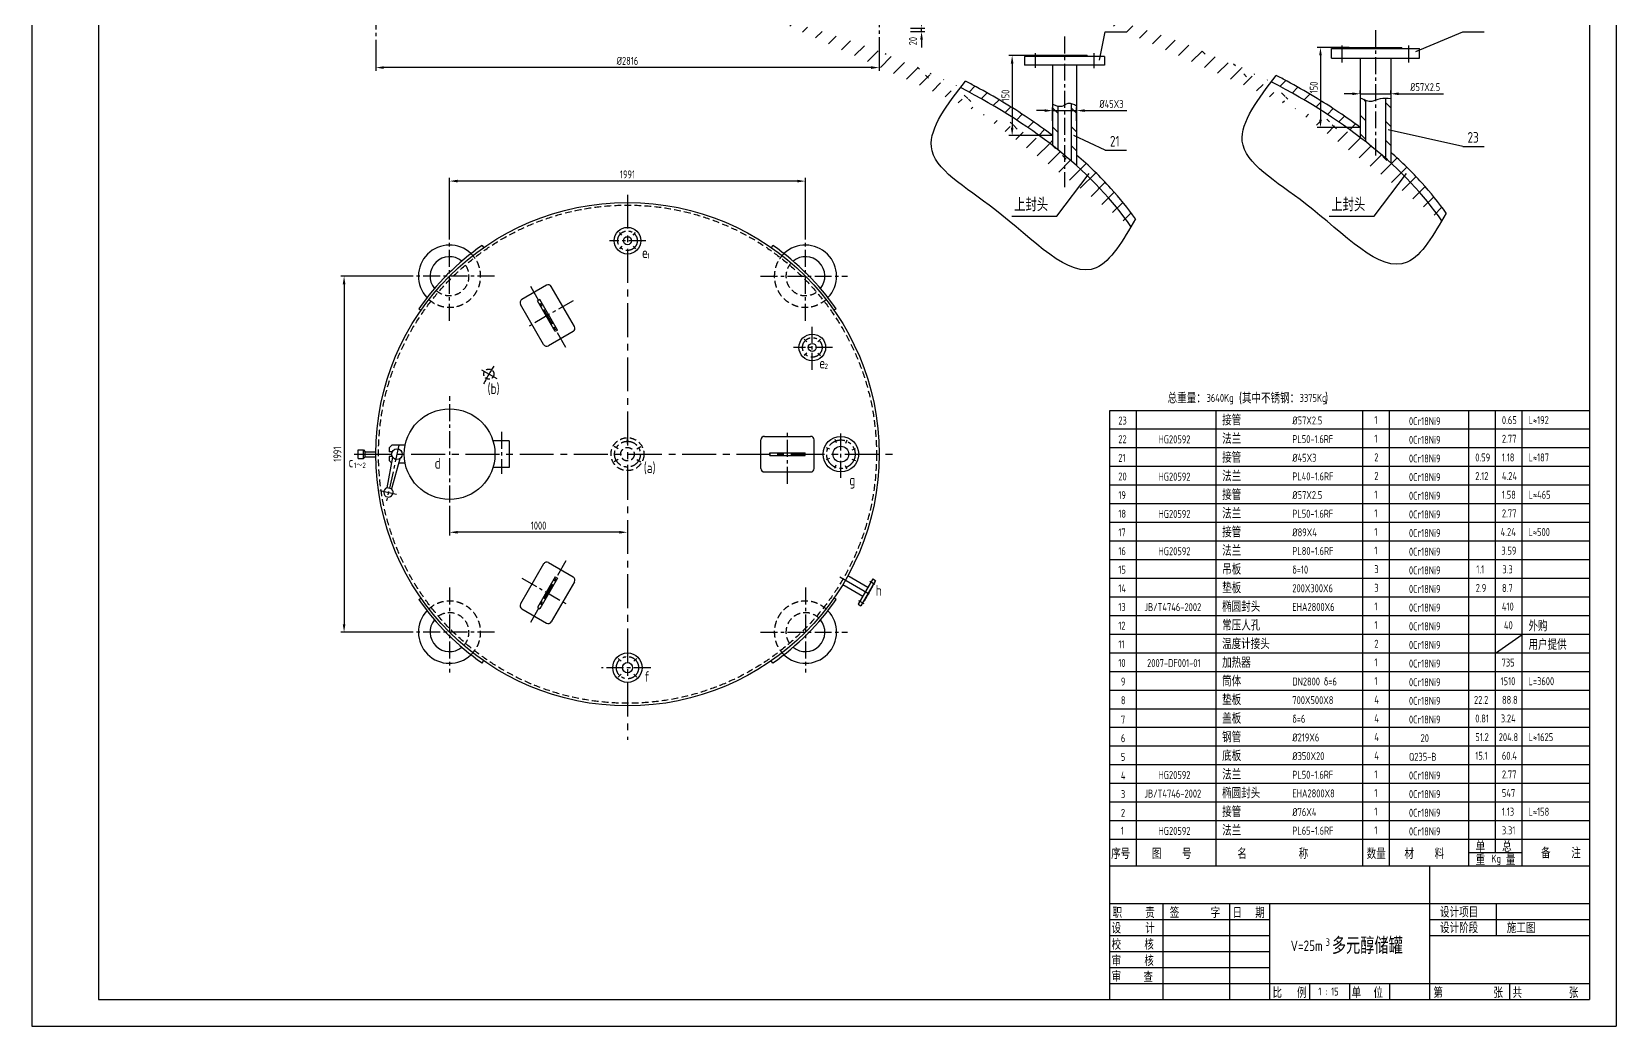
# Model space of a CAD drawing. Extents: x 104028 to 129789, y -4623 to 7992.
# Drawn here: x 110924 to 119834, y -4623 to 967 of the extents above; entities that cross this region are included whole.
import ezdxf

# ---------------------------------------------------------------- set-up
doc = ezdxf.new("R2010")
doc.units = 0
doc.header["$LTSCALE"] = 3
doc.header["$MEASUREMENT"] = 0
doc.linetypes.add('CENTER', pattern=[50.8, 31.75, -6.35, 6.35, -6.35])
doc.linetypes.add('HIDDEN', pattern=[0.375, 0.25, -0.125])
doc.layers.get('0').update_dxf_attribs({"linetype": 'CONTINUOUS'})
doc.layers.get('DEFPOINTS').update_dxf_attribs({"linetype": 'CONTINUOUS'})
for name, color, linetype in [('HIDDEN', 7, 'HIDDEN'), ('LAYERAXIS', 1, 'CENTER'), ('MAINLINE', 3, 'CONTINUOUS'), ('实线', 3, 'CONTINUOUS'), ('尺寸线', 7, 'CONTINUOUS')]:
    doc.layers.add(name, color=color, linetype=linetype)
doc.styles.add('HZ', font='isocp.shx', dxfattribs={"width": 0.85, "bigfont": 'hztxt.shx'})
doc.dimstyles.new('C', dxfattribs={"dimtxt": 24, "dimasz": 24, "dimexe": 9.2, "dimexo": 0.1, "dimgap": 8, "dimtad": 1, "dimdec": 0, "dimdsep": 46, "dimtxsty": 'HZ', "dimcen": 0, "dimadec": 0, "dimazin": 0, "dimtfac": 1, "dimtdec": 4, "dimtmove": 2, "dimatfit": 3, "dimfxl": 0, "dimtolj": 1, "dimtzin": 0, "dimarcsym": 0})
doc.dimstyles.new('DWX', dxfattribs={"dimscale": 0, "dimtxt": 45, "dimasz": 45, "dimexe": 18, "dimexo": 0.625, "dimgap": 15, "dimtad": 1, "dimdec": 0, "dimdsep": 46, "dimtxsty": 'HZ', "dimcen": 0, "dimadec": 0, "dimazin": 0, "dimtfac": 1, "dimtdec": 0, "dimtmove": 2, "dimatfit": 3, "dimfxl": 0, "dimtolj": 1, "dimtzin": 0, "dimarcsym": 0})

# ---------------------------------------------------------------- blocks, each defined once
blk = doc.blocks.new('*D24')
at = {"color": 0, "lineweight": -2}
for p, q in [((115927.1, 1032.8), (115927.1, 1077.8)), ((115864.2, 987.8), (115945.1, 987.8)), ((115927.1, 967.8), (115927.1, 987.8)), ((115864.2, 967.8), (115945.1, 967.8)), ((115927.1, 922.8), (115927.1, 877.8))]:
    blk.add_line(p, q, dxfattribs=at)
at = {"color": 0}
for points in [[(115919.6, 1032.8), (115934.6, 1032.8), (115927.1, 987.8)], [(115919.6, 922.8), (115934.6, 922.8), (115927.1, 967.8)]]:
    blk.add_solid(points, dxfattribs=at)
at = {"layer": 'DEFPOINTS', "color": 0}
for p in [(115863.6, 987.8), (115927.1, 987.8), (115863.6, 967.8)]:
    blk.add_point(p, dxfattribs=at)
at = {"color": 0, "insert": (115879, 914.6), "char_height": 45, "attachment_point": 5, "rotation": 90, "style": 'HZ'}
blk.add_mtext('\\A1;20', dxfattribs=at)
blk = doc.blocks.new('*D25')
at = {"color": 0, "lineweight": -2}
for p, q in [((112858.6, 905.1), (112858.6, 747.9)), ((115688.6, 905.1), (115688.6, 747.9)), ((115643.6, 765.9), (112903.6, 765.9))]:
    blk.add_line(p, q, dxfattribs=at)
at = {"color": 0}
for points in [[(112903.6, 773.4), (112903.6, 758.4), (112858.6, 765.9)], [(115643.6, 773.4), (115643.6, 758.4), (115688.6, 765.9)]]:
    blk.add_solid(points, dxfattribs=at)
at = {"layer": 'DEFPOINTS', "color": 0}
for p in [(112858.6, 905.7), (115688.6, 905.7), (112858.6, 765.9)]:
    blk.add_point(p, dxfattribs=at)
at = {"color": 0, "insert": (114273.6, 803.5), "char_height": 45, "attachment_point": 5, "style": 'HZ'}
blk.add_mtext('\\A1;%%C2816', dxfattribs=at)
blk = doc.blocks.new('*D49')
at = {"color": 0, "lineweight": -2}
for p, q in [((113273, -180), (113273, 145.7)), ((115229.2, 127.7), (113318, 127.7)), ((115274.2, -180), (115274.2, 145.7))]:
    blk.add_line(p, q, dxfattribs=at)
at = {"color": 0}
for points in [[(113318, 135.2), (113318, 120.2), (113273, 127.7)], [(115229.2, 135.2), (115229.2, 120.2), (115274.2, 127.7)]]:
    blk.add_solid(points, dxfattribs=at)
at = {"layer": 'DEFPOINTS', "color": 0}
for p in [(113273, 127.7), (113273, -180.6), (115274.2, -180.6)]:
    blk.add_point(p, dxfattribs=at)
at = {"color": 0, "insert": (114273.6, 165.2), "char_height": 45, "attachment_point": 5, "style": 'HZ'}
blk.add_mtext('\\A1;1991', dxfattribs=at)
blk = doc.blocks.new('*D50')
at = {"color": 0, "lineweight": -2}
for p, q in [((113035.8, -406.7), (112662, -406.7)), ((112680, -451.7), (112680, -2362.8)), ((113035.8, -2407.8), (112662, -2407.8))]:
    blk.add_line(p, q, dxfattribs=at)
at = {"color": 0}
for points in [[(112672.5, -451.7), (112687.5, -451.7), (112680, -406.7)], [(112672.5, -2362.8), (112687.5, -2362.8), (112680, -2407.8)]]:
    blk.add_solid(points, dxfattribs=at)
at = {"layer": 'DEFPOINTS', "color": 0}
for p in [(113036.5, -406.7), (112680, -2407.8), (113036.5, -2407.8)]:
    blk.add_point(p, dxfattribs=at)
at = {"color": 0, "insert": (112642.5, -1407.2), "char_height": 45, "attachment_point": 5, "rotation": 90, "style": 'HZ'}
blk.add_mtext('\\A1;1991', dxfattribs=at)
blk = doc.blocks.new('*D51')
at = {"color": 0, "lineweight": -2}
for p, q in [((113273.6, -1703.9), (113273.6, -1864.2)), ((114228.6, -1846.2), (113318.6, -1846.2)), ((114273.6, -1841.5), (114273.6, -1864.2))]:
    blk.add_line(p, q, dxfattribs=at)
at = {"color": 0}
for points in [[(113318.6, -1838.7), (113318.6, -1853.7), (113273.6, -1846.2)], [(114228.6, -1838.7), (114228.6, -1853.7), (114273.6, -1846.2)]]:
    blk.add_solid(points, dxfattribs=at)
at = {"layer": 'DEFPOINTS', "color": 0}
for p in [(113273.6, -1703.3), (113273.6, -1846.2), (114273.6, -1840.9)]:
    blk.add_point(p, dxfattribs=at)
at = {"color": 0, "insert": (113773.6, -1808.7), "char_height": 45, "attachment_point": 5, "style": 'HZ'}
blk.add_mtext('\\A1;1000', dxfattribs=at)
blk = doc.blocks.new('*D64')
at = {"color": 0, "lineweight": -2}
for p, q in [((116605.1, 833.6), (116418.6, 833.6)), ((116436.6, 788.6), (116436.6, 428.6)), ((116663.6, 383.6), (116418.6, 383.6))]:
    blk.add_line(p, q, dxfattribs=at)
at = {"color": 0}
for points in [[(116429.1, 788.6), (116444.1, 788.6), (116436.6, 833.6)], [(116429.1, 428.6), (116444.1, 428.6), (116436.6, 383.6)]]:
    blk.add_solid(points, dxfattribs=at)
at = {"layer": 'DEFPOINTS', "color": 0}
for p in [(116605.7, 833.6), (116436.6, 383.6), (116664.2, 383.6)]:
    blk.add_point(p, dxfattribs=at)
at = {"color": 0, "insert": (116399.1, 608.6), "char_height": 45, "attachment_point": 5, "rotation": 90, "style": 'HZ'}
blk.add_mtext('\\A1;150', dxfattribs=at)
blk = doc.blocks.new('*D65')
at = {"color": 0, "lineweight": -2}
for p, q in [((116664.2, 466.2), (116664.2, 541.9)), ((116799.2, 466.2), (116799.2, 541.9)), ((116619.2, 523.9), (116574.2, 523.9)), ((116664.2, 523.9), (116799.2, 523.9)), ((116844.2, 523.9), (117081.5, 523.9))]:
    blk.add_line(p, q, dxfattribs=at)
at = {"color": 0}
for points in [[(116619.2, 531.4), (116619.2, 516.4), (116664.2, 523.9)], [(116844.2, 531.4), (116844.2, 516.4), (116799.2, 523.9)]]:
    blk.add_solid(points, dxfattribs=at)
at = {"layer": 'DEFPOINTS', "color": 0}
for p in [(116664.2, 466.1), (116799.2, 523.9), (116799.2, 466.1)]:
    blk.add_point(p, dxfattribs=at)
at = {"color": 0, "insert": (116994.9, 561.4), "char_height": 45, "attachment_point": 5, "style": 'HZ'}
blk.add_mtext('\\A1;%%C45X3', dxfattribs=at)
blk = doc.blocks.new('*D66')
at = {"color": 0, "lineweight": -2}
for p, q in [((118330.6, 878.9), (118152.2, 878.9)), ((118170.2, 833.9), (118170.2, 473.9)), ((118393.6, 428.9), (118152.2, 428.9))]:
    blk.add_line(p, q, dxfattribs=at)
at = {"color": 0}
for points in [[(118162.7, 833.9), (118177.7, 833.9), (118170.2, 878.9)], [(118162.7, 473.9), (118177.7, 473.9), (118170.2, 428.9)]]:
    blk.add_solid(points, dxfattribs=at)
at = {"layer": 'DEFPOINTS', "color": 0}
for p in [(118331.2, 878.9), (118170.2, 428.9), (118394.2, 428.9)]:
    blk.add_point(p, dxfattribs=at)
at = {"color": 0, "insert": (118132.7, 653.9), "char_height": 45, "attachment_point": 5, "rotation": 90, "style": 'HZ'}
blk.add_mtext('\\A1;150', dxfattribs=at)
blk = doc.blocks.new('*D67')
at = {"color": 0, "lineweight": -2}
for p, q in [((118394.2, 618.6), (118394.2, 636.5)), ((118565.2, 618.6), (118565.2, 636.5)), ((118349.2, 618.5), (118304.2, 618.5)), ((118394.2, 618.5), (118565.2, 618.5)), ((118610.2, 618.5), (118862.8, 618.5))]:
    blk.add_line(p, q, dxfattribs=at)
at = {"color": 0}
for points in [[(118349.2, 626), (118349.2, 611), (118394.2, 618.5)], [(118610.2, 626), (118610.2, 611), (118565.2, 618.5)]]:
    blk.add_solid(points, dxfattribs=at)
at = {"layer": 'DEFPOINTS', "color": 0}
for p in [(118394.2, 618.5), (118565.2, 618.5), (118565.2, 618.5)]:
    blk.add_point(p, dxfattribs=at)
at = {"color": 0, "insert": (118759, 656), "char_height": 45, "attachment_point": 5, "style": 'HZ'}
blk.add_mtext('\\A1;%%C57X2.5', dxfattribs=at)

msp = doc.modelspace()

# ---------------------------------------------------------------- hatches: boundary and pattern name
h = msp.add_hatch()
h.set_pattern_fill('LINE', color=256, scale=600, angle=45, style=0)
h.set_pattern_definition([(45, (-245188.6, -11922.51), (-53.033009, 53.033009), [])])
edge = h.paths.add_edge_path()
edge.add_spline(control_points=[(118394.2, 428.9), (118355.6, 457.7), (118315.5, 486.1), (118183.1, 575), (118085.6, 633.7), (117962.2, 700.3), (117942, 710.9), (117921.6, 721.5)], knot_values=[3.732592, 3.732592, 3.732592, 3.732592, 3.781395, 3.781395, 3.888795, 3.888795, 3.909572, 3.909572, 3.909572, 3.909572], degree=3, periodic=0)
edge.add_spline(control_points=[(117921.6, 721.5), (117912.2, 709.4), (117902.9, 697.4), (117893.6, 685.3)], knot_values=[629.456629, 629.456629, 629.456629, 629.456629, 642.242836, 642.242836, 642.242836, 642.242836], degree=3, periodic=0)
edge.add_ellipse((114879.7, -777.3), major_axis=(-4200, 0), ratio=0.5, start_angle=213.19776, end_angle=224.14363, ccw=False)
edge.add_line((118394.2, 372.5), (118394.2, 428.9))
edge = h.paths.add_edge_path()
edge.add_spline(control_points=[(118877.2, -52.6), (118836.1, 5.6), (118790.1, 62.8), (118686.4, 177.4), (118628.3, 234.6), (118565.2, 290.4)], knot_values=[3.480793, 3.480793, 3.480793, 3.480793, 3.566594, 3.566594, 3.656367, 3.656367, 3.656367, 3.656367], degree=3, periodic=0)
edge.add_line((118565.2, 290.4), (118565.2, 229.8))
edge.add_ellipse((114879.7, -777.3), major_axis=(-4200, 0), ratio=0.5, start_angle=198.94082, end_angle=208.65776, ccw=False)
edge.add_spline(control_points=[(118852.3, -95.6), (118860.6, -81.4), (118868.9, -67), (118877.2, -52.6)], knot_values=[0, 0, 0, 0, 14.118691, 14.118691, 14.118691, 14.118691], degree=3, periodic=0)
h = msp.add_hatch()
h.set_pattern_fill('LINE', color=256, scale=600, angle=45, style=0)
h.set_pattern_definition([(45, (-246936.62, -11954.345), (-53.033009, 53.033009), [])])
edge = h.paths.add_edge_path()
edge.add_spline(control_points=[(116664.2, 383.6), (116620, 417), (116573.9, 449.9), (116435, 543.2), (116337.6, 601.8), (116214.2, 668.4), (116194, 679.1), (116173.5, 689.7)], knot_values=[3.724979, 3.724979, 3.724979, 3.724979, 3.781395, 3.781395, 3.888795, 3.888795, 3.909572, 3.909572, 3.909572, 3.909572], degree=3, periodic=0)
edge.add_spline(control_points=[(116173.5, 689.7), (116164.2, 677.6), (116154.9, 665.5), (116145.6, 653.5)], knot_values=[629.456629, 629.456629, 629.456629, 629.456629, 642.242836, 642.242836, 642.242836, 642.242836], degree=3, periodic=0)
edge.add_ellipse((113131.7, -809.1), major_axis=(-4200, 0), ratio=0.5, start_angle=212.74657, end_angle=224.14363, ccw=False)
edge.add_line((116664.2, 326.8), (116664.2, 383.6))
edge = h.paths.add_edge_path()
edge.add_spline(control_points=[(117129.2, -84.4), (117088.1, -26.2), (117042.1, 31), (116933.4, 151.1), (116869.2, 213.6), (116799.2, 274.3)], knot_values=[3.480793, 3.480793, 3.480793, 3.480793, 3.566594, 3.566594, 3.664848, 3.664848, 3.664848, 3.664848], degree=3, periodic=0)
edge.add_line((116799.2, 274.3), (116799.2, 214.3))
edge.add_ellipse((113131.7, -809.1), major_axis=(-4200, 0), ratio=0.5, start_angle=198.94082, end_angle=209.16566, ccw=False)
edge.add_spline(control_points=[(117104.3, -127.5), (117112.6, -113.2), (117120.9, -98.8), (117129.2, -84.4)], knot_values=[0, 0, 0, 0, 14.118691, 14.118691, 14.118691, 14.118691], degree=3, periodic=0)
h = msp.add_hatch()
h.set_pattern_fill('LINE', color=256, scale=600, angle=135, style=0)
h.set_pattern_definition([(135, (-245188.6, -11922.51), (-53.033009, -53.033009), [])])
edge = h.paths.add_edge_path()
edge.add_ellipse((114879.7, -777.3), major_axis=(-4200, 0), ratio=0.5, start_angle=212.44268, end_angle=213.19776, ccw=False)
edge.add_line((118424.2, 349.3), (118424.2, 582.6))
edge.add_spline(control_points=[(118424.2, 582.6), (118414.3, 586.1), (118404.3, 590.9), (118394.2, 595.7)], knot_values=[0, 0, 0, 0, 10.31058, 10.31058, 10.31058, 10.31058], degree=3, periodic=0)
edge.add_line((118394.2, 595.7), (118394.2, 372.5))
edge = h.paths.add_edge_path()
edge.add_ellipse((114879.7, -777.3), major_axis=(-4200, 0), ratio=0.5, start_angle=208.65776, end_angle=209.49983, ccw=False)
edge.add_line((118565.2, 229.8), (118565.2, 592.1))
edge.add_spline(control_points=[(118565.2, 592.1), (118555.2, 593.3), (118545.2, 594.5), (118535.2, 594.8)], knot_values=[48.72147, 48.72147, 48.72147, 48.72147, 58.614046, 58.614046, 58.614046, 58.614046], degree=3, periodic=0)
edge.add_line((118535.2, 594.8), (118535.2, 256.8))
h = msp.add_hatch()
h.set_pattern_fill('LINE', color=256, scale=600, angle=135, style=0)
edge = h.paths.add_edge_path()
edge.add_ellipse((113131.7, -809.1), major_axis=(-4200, 0), ratio=0.5, start_angle=211.98203, end_angle=212.74657, ccw=False)
edge.add_line((116694.2, 303.2), (116694.2, 549.3))
edge.add_spline(control_points=[(116694.2, 549.3), (116684.4, 551.4), (116674.3, 555.5), (116664.2, 559.6)], knot_values=[0, 0, 0, 0, 9.962896, 9.962896, 9.962896, 9.962896], degree=3, periodic=0)
edge.add_line((116664.2, 559.6), (116664.2, 326.8))
edge = h.paths.add_edge_path()
edge.add_spline(control_points=[(116799.2, 551.3), (116789.1, 556.7), (116779.1, 562), (116769.2, 564.4)], knot_values=[36.792187, 36.792187, 36.792187, 36.792187, 47.04181, 47.04181, 47.04181, 47.04181], degree=3, periodic=0)
edge.add_line((116769.2, 564.4), (116769.2, 240.7))
edge.add_ellipse((113131.7, -809.1), major_axis=(-4200, 0), ratio=0.5, start_angle=209.16566, end_angle=209.99473, ccw=False)
edge.add_line((116799.2, 214.3), (116799.2, 551.3))

# ---------------------------------------------------------------- linework, layer by layer
for p, q in [((110923.6, 7992), (110923.6, -4623)), ((119833.6, 7992), (119833.6, -4623)), ((116927, 808.4), (116959.9, 967.1)), ((116959.9, 967.1), (117079.9, 967.1)), ((118707.1, 856), (118970.3, 967.1)), ((118970.3, 967.1), (119090.3, 967.1)), ((116959.9, 300.7), (116784.2, 384.4)), ((118970.3, 322), (118549.9, 415.8)), ((116959.9, 300.7), (117079.9, 300.7)), ((118970.3, 322), (119090.3, 322)), ((116687.8, -68.8), (116870.1, 169.9)), ((118471.2, -68.8), (118653.5, 169.9)), ((117133.3, -1162.7), (117133.3, -3723)), ((117582.5, -1162.7), (117582.5, -3723)), ((118406, -1162.7), (118406, -3723)), ((118555.7, -1162.7), (118555.7, -3723)), ((119005.2, -3723), (119005.2, -1162.7)), ((119154.9, -3648.1), (119154.9, -1162.7)), ((119304.6, -3723), (119304.6, -1162.7)), ((119683.6, -1267.5), (116983.6, -1267.5)), ((119683.6, -1372.3), (116983.6, -1372.3)), ((119683.6, -1477.1), (116983.6, -1477.1)), ((119683.6, -1582), (116983.6, -1582)), ((119683.6, -1686.8), (116983.6, -1686.8)), ((119683.6, -1791.6), (116983.6, -1791.6)), ((119683.6, -1896.4), (116983.6, -1896.4)), ((119683.6, -2001.2), (116983.6, -2001.2)), ((119683.6, -2106), (116983.6, -2106)), ((119683.6, -2210.8), (116983.6, -2210.8)), ((119683.6, -2315.6), (116983.6, -2315.6)), ((119683.6, -2420.4), (116983.6, -2420.4)), ((119154.9, -2525.2), (119304.6, -2420.4)), ((119683.6, -2525.2), (116983.6, -2525.2)), ((119683.6, -2630), (116983.6, -2630)), ((119683.6, -2734.8), (116983.6, -2734.8)), ((119683.6, -2839.6), (116983.6, -2839.6)), ((119683.6, -2944.4), (116983.6, -2944.4)), ((119683.6, -3049.2), (116983.6, -3049.2)), ((119683.6, -3154.1), (116983.6, -3154.1)), ((119683.6, -3258.9), (116983.6, -3258.9)), ((119683.6, -3363.7), (116983.6, -3363.7)), ((119683.6, -3468.5), (116983.6, -3468.5)), ((119304.6, -3648.1), (119005.2, -3648.1)), ((118783.6, -3723), (118783.6, -4473)), ((117283.6, -3933), (117283.6, -4473)), ((117283.6, -3933), (117283.6, -4473)), ((117283.6, -3933), (117283.6, -4473)), ((117658.6, -3933), (117658.6, -4473)), ((117658.6, -3933), (117658.6, -4473)), ((117658.6, -3933), (117658.6, -4473)), ((117883.6, -3933), (117883.6, -4473)), ((119158.6, -3933), (119158.6, -4113)), ((119158.6, -3933), (119158.6, -4113)), ((116983.6, -4023), (117883.6, -4023)), ((116983.6, -4023), (117883.6, -4023)), ((116983.6, -4023), (117883.6, -4023)), ((118783.6, -4023), (119683.6, -4023)), ((118783.6, -4023), (119683.6, -4023)), ((116983.6, -4113), (117883.6, -4113)), ((116983.6, -4113), (117883.6, -4113)), ((116983.6, -4113), (117883.6, -4113)), ((118783.6, -4113), (119683.6, -4113)), ((118783.6, -4113), (119683.6, -4113)), ((116983.6, -4203), (117883.6, -4203)), ((116983.6, -4203), (117883.6, -4203)), ((116983.6, -4203), (117883.6, -4203)), ((116983.6, -4293), (117883.6, -4293)), ((116983.6, -4293), (117883.6, -4293)), ((116983.6, -4293), (117883.6, -4293)), ((116983.6, -4383), (119683.6, -4383)), ((116983.6, -4383), (119683.6, -4383)), ((116983.6, -4383), (119683.6, -4383)), ((118108.6, -4383), (118108.6, -4473)), ((118108.6, -4383), (118108.6, -4473)), ((118108.6, -4383), (118108.6, -4473)), ((118333.6, -4383), (118333.6, -4473)), ((118333.6, -4383), (118333.6, -4473)), ((118333.6, -4383), (118333.6, -4473)), ((118558.6, -4383), (118558.6, -4473)), ((118558.6, -4383), (118558.6, -4473)), ((118558.6, -4383), (118558.6, -4473)), ((119233.6, -4383), (119233.6, -4473)), ((119233.6, -4383), (119233.6, -4473)), ((119233.6, -4383), (119233.6, -4473)), ((110923.6, -4623), (119833.6, -4623))]:
    msp.add_line(p, q)
for points in [[(118877.2, -52.6), (118657.5, -327.7), (118086.4, 0.5), (117730.6, 352.7), (117921.6, 721.5)], [(117129.2, -84.4), (116909.5, -359.6), (116338.4, -31.3), (115982.6, 320.9), (116173.5, 689.7)], [(116664.2, 559.6), (116718.3, 549.8), (116750.9, 565), (116799.2, 551.3)], [(118394.2, 595.7), (118461.2, 577.3), (118507.1, 592.1), (118565.2, 592.1)]]:
    msp.add_spline(points, degree=3)
at = {"layer": 'HIDDEN', "ltscale": 50}
for radius in [1400, 92.5, 38]:
    msp.add_circle((114273.6, -1407.2), radius, dxfattribs=at)
at = {"layer": 'HIDDEN', "ltscale": 35}
msp.add_circle((113494.2, -957.2), 28.5, dxfattribs=at)
at = {"layer": 'HIDDEN', "ltscale": 50}
for centre, radius, start, end in [((113273, -406.7), 175, 228.54529, 46.39421), ((113273, -406.7), 109.5, 227.21748, 42.78252), ((115274.2, -406.7), 175, 133.60579, 311.45471), ((115274.2, -406.7), 109.5, 137.21748, 312.78252), ((113273, -2407.8), 175, 313.60579, 131.45471), ((113273, -2407.8), 109.5, 317.21748, 132.78252), ((115274.2, -2407.8), 175, 48.54529, 226.39421), ((115274.2, -2407.8), 109.5, 47.21748, 222.78252)]:
    msp.add_arc(centre, radius, start, end, dxfattribs=at)
at = {"layer": 'LAYERAXIS'}
for p, q in [((112858.6, 2294.3), (112858.6, 905.7)), ((115688.6, 1088.3), (115688.6, 905.7)), ((116731.7, 940.1), (116731.7, 93.9)), ((118292.2, 794.4), (118292.2, 893.5)), ((118479.7, 976.9), (118479.7, 265)), ((118667.2, 794.4), (118667.2, 893.5)), ((116566.7, 847.3), (116566.7, 764.5)), ((116896.7, 847.6), (116896.7, 762.2)), ((114242, -175.6), (114228, -161.6)), ((114305.2, -175.6), (114319.2, -161.6)), ((113273, -658.2), (113273, -180.6)), ((114376.8, -207.2), (114172.3, -207.2)), ((114242, -238.8), (114228, -252.8)), ((114305.2, -238.8), (114319.2, -252.8)), ((115274.2, -658.2), (115274.2, -180.6)), ((113525.7, -406.7), (113036.5, -406.7)), ((115021.5, -406.7), (115510.7, -406.7)), ((113927.9, -808.5), (113729.4, -464.6)), ((113968, -544.5), (113706.8, -695.2)), ((115312.8, -933), (115312.8, -691)), ((115281.2, -775.6), (115267.2, -761.6)), ((115344.4, -775.6), (115358.5, -761.6)), ((115426.3, -807.2), (115207.3, -807.2)), ((115281.2, -838.8), (115267.2, -852.8)), ((115344.4, -838.8), (115358.5, -852.8)), ((113273.6, -1081.5), (113273.6, -1107.2)), ((113273.6, -1125.5), (113273.6, -1703.3)), ((113565.2, -1282.1), (113565.2, -1518.4)), ((114273.6, -1347.5), (114273.6, -1320.6)), ((115173.6, -1573.9), (115173.6, -1272.4)), ((115449.3, -1343.9), (115441.3, -1324.6)), ((115473.6, -1539.4), (115473.6, -1278.9)), ((115501.2, -1345.2), (115509.2, -1326)), ((112988.8, -1357.2), (112918.9, -1669.4)), ((114221.8, -1377.3), (114198.6, -1363.9)), ((114325.3, -1377.3), (114348.6, -1363.9)), ((115411.6, -1379.6), (115392.4, -1371.6)), ((115536.9, -1382.9), (115556.2, -1374.9)), ((114221.8, -1437.1), (114198.6, -1450.5)), ((114273.6, -1467), (114273.6, -1493.8)), ((114325.3, -1437.1), (114348.6, -1450.5)), ((115410.3, -1431.5), (115391, -1439.5)), ((115446, -1469.2), (115438, -1488.4)), ((115497.9, -1470.6), (115505.9, -1489.8)), ((115535.6, -1434.8), (115554.8, -1442.8)), ((112882, -1611.3), (112976.3, -1632.4)), ((113927.8, -2006.2), (113724.9, -2357.7)), ((113679.2, -2103.3), (113940.4, -2254.1)), ((115635.8, -2121.5), (115664.4, -2138)), ((113273, -2156.2), (113273, -2633.8)), ((115274.2, -2156.2), (115274.2, -2633.8)), ((115573.3, -2229.8), (115601.9, -2246.3)), ((113525.7, -2407.8), (113036.5, -2407.8)), ((115021.5, -2407.8), (115510.7, -2407.8)), ((114237.5, -2571.1), (114221.2, -2554.8)), ((114309.7, -2571.1), (114326, -2554.8)), ((114404.2, -2607.2), (114127, -2607.2)), ((114237.5, -2643.3), (114221.2, -2659.7)), ((114309.7, -2643.3), (114326, -2659.7))]:
    msp.add_line(p, q, dxfattribs=at)
at = {"layer": 'LAYERAXIS', "ltscale": 2}
for p, q in [((114273.6, 51.4), (114273.6, -3013.6)), ((113540.9, -984.2), (113454.9, -934.6)), ((112737.5, -1407.2), (112895.2, -1407.2)), ((112753.2, -1407.2), (115779.8, -1407.2)), ((115467.9, -2096.8), (115648.1, -2200.8))]:
    msp.add_line(p, q, dxfattribs=at)
at = {"layer": 'LAYERAXIS'}
for centre, radius in [((114273.6, -207.2), 55), ((115312.8, -807.2), 55), ((114273.6, -1407.2), 72.5), ((115473.6, -1407.2), 80), ((114273.6, -2607.2), 62.5)]:
    msp.add_circle(centre, radius, dxfattribs=at)
at = {"layer": 'LAYERAXIS', "ltscale": 2}
msp.add_arc((114273.6, -1407.2), 900, 146.58702, 153.96706, dxfattribs=at)
at = {"layer": 'MAINLINE'}
for p, q in [((118232.2, 818.9), (118232.2, 872.9)), ((118232.2, 872.9), (118727.2, 872.9)), ((118232.2, 818.9), (118727.2, 818.9)), ((118331.2, 878.9), (118628.2, 878.9)), ((118331.2, 872.9), (118331.2, 878.9)), ((118628.2, 872.9), (118628.2, 878.9)), ((118727.2, 818.9), (118727.2, 872.9)), ((113456.5, -233.5), (113464.8, -245.9)), ((115090.7, -233.5), (115082.4, -245.9)), ((113817.9, -457.9), (113679.3, -537.9)), ((113975.2, -690.4), (113845.2, -465.2)), ((113099.8, -590.1), (113112.3, -598.5)), ((113802, -790.4), (113672, -565.2)), ((113780.1, -537.4), (113767.1, -544.9)), ((113867.1, -718.1), (113767.1, -544.9)), ((113880.1, -710.6), (113780.1, -537.4)), ((115447.4, -590.1), (115434.9, -598.5)), ((113880.1, -710.6), (113867.1, -718.1)), ((113967.9, -717.7), (113829.3, -797.7)), ((113608.6, -1332.2), (113517.3, -1332.2)), ((113608.6, -1332.2), (113608.6, -1482.2)), ((115023.6, -1487.2), (115023.6, -1327.2)), ((115043.6, -1307.2), (115303.6, -1307.2)), ((115323.6, -1487.2), (115323.6, -1327.2)), ((112758.6, -1383.7), (112788.6, -1383.7)), ((112758.6, -1430.7), (112758.6, -1383.7)), ((112788.6, -1383.7), (112798.1, -1393.2)), ((112788.6, -1430.7), (112788.6, -1383.7)), ((112788.6, -1430.7), (112798.1, -1421.2)), ((112798.1, -1421.2), (112798.1, -1393.2)), ((112798.1, -1393.2), (112858.7, -1393.2)), ((112798.1, -1421.2), (112858.7, -1421.2)), ((112952.6, -1423.8), (112921.4, -1597)), ((112947.8, -1357.2), (112932.8, -1372.2)), ((112932.8, -1372.2), (112932.8, -1393.7)), ((112950.8, -1393.7), (112932.8, -1393.7)), ((112950.8, -1420.7), (112932.8, -1420.7)), ((112932.8, -1420.7), (112932.8, -1442.2)), ((113023.5, -1357.2), (112947.8, -1357.2)), ((115073.6, -1399.7), (115273.6, -1399.7)), ((115073.6, -1414.7), (115073.6, -1399.7)), ((115073.6, -1414.7), (115273.6, -1414.7)), ((115273.6, -1414.7), (115273.6, -1399.7)), ((112758.6, -1430.7), (112788.6, -1430.7)), ((112946.7, -1456.1), (112932.8, -1442.2)), ((112993.1, -1432.9), (112947.5, -1602.8)), ((113023.5, -1457.2), (112986.6, -1457.2)), ((113608.6, -1482.2), (113517.3, -1482.2)), ((115043.6, -1507.2), (115303.6, -1507.2)), ((112947.5, -1602.8), (112921.4, -1597)), ((113802, -2024.1), (113672, -2249.2)), ((113829.3, -2016.7), (113967.9, -2096.7)), ((113867.1, -2096.3), (113767.1, -2269.5)), ((113880.1, -2103.8), (113780.1, -2277)), ((113975.2, -2124.1), (113845.2, -2349.2)), ((113867.1, -2096.3), (113880.1, -2103.8)), ((115513, -2089.9), (115625.9, -2155)), ((115652.9, -2108.3), (115570.4, -2251.2)), ((115668.4, -2117.3), (115585.9, -2260.2)), ((115652.9, -2108.3), (115668.4, -2117.3)), ((113099.8, -2224.3), (113112.3, -2216)), ((115447.4, -2224.3), (115434.9, -2216)), ((115484.5, -2139.3), (115597.4, -2204.4)), ((115653.7, -2146.9), (115604.2, -2232.6)), ((115651.9, -2145.9), (115653.7, -2146.9)), ((113679.3, -2276.5), (113817.9, -2356.5)), ((113767.1, -2269.5), (113780.1, -2277)), ((115570.4, -2251.2), (115585.9, -2260.2)), ((115602.4, -2231.6), (115604.2, -2232.6)), ((113456.5, -2581), (113464.8, -2568.5)), ((115090.7, -2581), (115082.4, -2568.5))]:
    msp.add_line(p, q, dxfattribs=at)
for centre, radius in [((114273.6, -1407.2), 1415), ((114273.6, -207.2), 75), ((114273.6, -207.2), 22.5), ((115312.8, -807.2), 75), ((115312.8, -807.2), 22.5), ((113273.6, -1407.2), 255), ((115473.6, -1407.2), 100), ((112977.6, -1407.2), 30), ((115473.6, -1407.2), 44.5), ((114273.6, -2607.2), 82.5), ((114273.6, -2607.2), 28.5)]:
    msp.add_circle(centre, radius, dxfattribs=at)
for centre, radius, start, end in [((113273, -406.7), 175, 46.39421, 223.60579), ((114273.6, -1407.2), 1430, 124.84416, 145.15584), ((114273.6, -1407.2), 1430, 34.84416, 55.15584), ((115274.2, -406.7), 175, 316.39421, 133.60579), ((113273, -406.7), 109.5, 50.68273, 219.31727), ((115274.2, -406.7), 109.5, 320.68273, 129.31727), ((113827.9, -475.2), 20, 30, 120), ((113689.3, -555.2), 20, 120, 210), ((113957.9, -700.4), 20, 300, 30), ((113819.3, -780.4), 20, 210, 300), ((115043.6, -1327.2), 20, 90, 180), ((115303.6, -1327.2), 20, 0, 90), ((115043.6, -1487.2), 20, 180, 270), ((115303.6, -1487.2), 20, 270, 0), ((112929.5, -1621.9), 26.2, 108.07501, 46.68152), ((113819.3, -2034.1), 20, 60, 150), ((113957.9, -2114.1), 20, 330, 60), ((114273.6, -1407.2), 1430, 214.84416, 235.15584), ((114273.6, -1407.2), 1430, 304.84416, 325.15584), ((113273, -2407.8), 175, 136.39421, 313.60579), ((113689.3, -2259.2), 20, 150, 240), ((115274.2, -2407.8), 175, 226.39421, 43.60579), ((113273, -2407.8), 109.5, 140.68273, 309.31727), ((113827.9, -2339.2), 20, 240, 330), ((115274.2, -2407.8), 109.5, 230.68273, 39.31727)]:
    msp.add_arc(centre, radius, start, end, dxfattribs=at)
at = {"layer": '实线'}
for p, q in [((111298.6, 7842), (111298.6, -4473)), ((119683.6, 7842), (119683.6, -4473)), ((116506.7, 827.6), (116506.7, 779.6)), ((116956.7, 827.6), (116506.7, 827.6)), ((116605.7, 833.6), (116605.7, 827.6)), ((116857.7, 833.6), (116605.7, 833.6)), ((116857.7, 833.6), (116857.7, 827.6)), ((116956.7, 827.6), (116956.7, 779.6)), ((118394.2, 818.9), (118394.2, 372.5)), ((118565.2, 818.9), (118565.2, 229.8)), ((116956.7, 779.6), (116506.7, 779.6)), ((116664.2, 779.6), (116664.2, 326.8)), ((116799.2, 779.6), (116799.2, 214.3)), ((116694.2, 549.3), (116694.2, 303.2)), ((116769.2, 564.4), (116769.2, 240.7)), ((118424.2, 582.6), (118424.2, 349.3)), ((118535.2, 594.8), (118535.2, 256.8)), ((116983.6, -1162.7), (116983.6, -4473)), ((119683.6, -1162.7), (116983.6, -1162.7)), ((119683.6, -1267.5), (119683.6, -4473)), ((119683.6, -3573.3), (116983.6, -3573.3)), ((119683.6, -3723), (116983.6, -3723)), ((118783.6, -3723), (118783.6, -4473)), ((118783.6, -3723), (118783.6, -4473)), ((116983.6, -3933), (119683.6, -3933)), ((116983.6, -3933), (119683.6, -3933)), ((116983.6, -3933), (119683.6, -3933)), ((117883.6, -3933), (117883.6, -4473)), ((117883.6, -3933), (117883.6, -4473)), ((111298.6, -4473), (119683.6, -4473))]:
    msp.add_line(p, q, dxfattribs=at)
for centre in [(113131.7, -809.1), (114879.7, -777.3)]:
    msp.add_ellipse(centre, major_axis=(-4200, 0), ratio=0.5, start_param=3.472172, end_param=3.912044, dxfattribs=at)
for points, knots in [([(118394.2, 428.9), (118355.6, 457.7), (118315.5, 486.1), (118183.1, 575), (118085.6, 633.7), (117962.2, 700.3), (117942, 710.9), (117921.6, 721.5)], [3.7325924, 3.7325924, 3.7325924, 3.7325924, 3.7813946, 3.7813946, 3.888795, 3.888795, 3.9095717, 3.9095717, 3.9095717, 3.9095717]), ([(116664.2, 383.6), (116620, 417), (116573.9, 449.9), (116435, 543.2), (116337.6, 601.8), (116214.2, 668.4), (116194, 679.1), (116173.5, 689.7)], [3.7249793, 3.7249793, 3.7249793, 3.7249793, 3.7813946, 3.7813946, 3.888795, 3.888795, 3.9095717, 3.9095717, 3.9095717, 3.9095717]), ([(117129.2, -84.4), (117088.1, -26.2), (117042.1, 31), (116933.4, 151.1), (116869.2, 213.6), (116799.2, 274.3)], [3.480793, 3.480793, 3.480793, 3.480793, 3.5665937, 3.5665937, 3.6648482, 3.6648482, 3.6648482, 3.6648482]), ([(118877.2, -52.6), (118836.1, 5.6), (118790.1, 62.8), (118686.4, 177.4), (118628.3, 234.6), (118565.2, 290.4)], [3.480793, 3.480793, 3.480793, 3.480793, 3.5665937, 3.5665937, 3.6563666, 3.6563666, 3.6563666, 3.6563666])]:
    msp.add_open_spline(points, degree=3, knots=knots, dxfattribs=at)
at = {"layer": '尺寸线'}
for p, q in [((116435.6, -68.8), (116687.8, -68.8)), ((118219, -68.8), (118471.2, -68.8))]:
    msp.add_line(p, q, dxfattribs=at)

# ---------------------------------------------------------------- texts
at = {"style": 'HZ', "width": 0.85}
for s, height, p in [('21', 60, (116986.3, 322.2)), ('23', 60, (118996.8, 343.6)), ('上封头', 75, (116447.5, -42.2)), ('上封头', 75, (118231, -42.2)), ('e', 60, (114355.1, -304.5)), ('1', 30, (114384.4, -307.7)), ('e', 60, (115352.3, -925)), ('2', 30, (115381.7, -928.3)), ('(b)', 60, (113486.6, -1068.8)), ('总重量：', 60, (117310.8, -1121.9)), ('3640Kg', 45, (117529.6, -1113.5)), ('(其中不锈钢：     )', 60, (117711.9, -1121.9)), ('3375Kg', 45, (118052.8, -1113.5)), ('23', 44.92, (117033.5, -1240.7)), ('接管', 60.01, (117617.3, -1245.5)), ('%%C57X2.5', 44.92, (118012, -1240.2)), ('1', 45, (118473, -1237.7)), ('0Cr18Ni9', 44.92, (118667.7, -1244.1)), ('0.65', 45, (119190.3, -1238.4)), ('L≈192', 45, (119340, -1238.4)), ('22', 44.92, (117033.5, -1345.5)), ('HG20592', 45, (117259.5, -1346.3)), ('法兰', 60.01, (117617.3, -1350.3)), ('PL50-1.6RF', 44.92, (118012, -1345)), ('1', 45, (118473, -1342.5)), ('0Cr18Ni9', 44.92, (118667.7, -1349)), ('2.77', 45, (119190.3, -1343.2)), ('21', 44.92, (117033.5, -1450.3)), ('接管', 60.01, (117617.3, -1455.1)), ('%%C45X3', 44.92, (118012, -1449.8)), ('2', 45, (118473, -1447.3)), ('0Cr18Ni9', 44.92, (118667.7, -1453.8)), ('0.59', 45, (119040.6, -1448.1)), ('1.18', 45, (119190.3, -1448.1)), ('L≈187', 45, (119340, -1448.1)), ('c', 60, (112705.2, -1481.4)), ('1～2', 30, (112734.6, -1484.7)), ('d', 60, (113189.4, -1488.4)), ('(a)', 60, (114365.1, -1513.9)), ('20', 44.92, (117033.5, -1555.1)), ('HG20592', 45, (117259.5, -1555.9)), ('法兰', 60.01, (117617.3, -1559.9)), ('PL40-1.6RF', 44.92, (118012, -1554.6)), ('2', 45, (118473, -1552.1)), ('0Cr18Ni9', 44.92, (118667.7, -1558.6)), ('2.12', 45, (119040.6, -1552.9)), ('4.24', 45, (119190.3, -1552.9)), ('g', 60, (115521.2, -1582.4)), ('接管', 60.01, (117617.3, -1664.7)), ('19', 44.92, (117033.5, -1659.9)), ('%%C57X2.5', 44.92, (118012, -1659.5)), ('1', 45, (118473, -1656.9)), ('0Cr18Ni9', 44.92, (118667.7, -1663.4)), ('1.58', 45, (119190.3, -1657.7)), ('L≈465', 45, (119340, -1657.7)), ('18', 44.92, (117033.5, -1764.7)), ('HG20592', 45, (117259.5, -1765.5)), ('法兰', 60.01, (117617.3, -1769.5)), ('PL50-1.6RF', 44.92, (118012, -1764.3)), ('1', 45, (118473, -1761.7)), ('0Cr18Ni9', 44.92, (118667.7, -1768.2)), ('2.77', 45, (119190.3, -1762.5)), ('17', 44.92, (117033.5, -1869.5)), ('接管', 60.01, (117617.3, -1874.4)), ('%%C89X4', 44.92, (118012, -1869.1)), ('1', 45, (118473, -1866.5)), ('0Cr18Ni9', 44.92, (118667.7, -1873)), ('4.24', 45, (119183.3, -1867.3)), ('L≈500', 45, (119340, -1867.3)), ('16', 44.92, (117033.5, -1974.3)), ('HG20592', 45, (117259.5, -1975.1)), ('法兰', 60.01, (117617.3, -1979.2)), ('PL80-1.6RF', 44.92, (118012, -1973.9)), ('1', 45, (118473, -1971.3)), ('0Cr18Ni9', 44.92, (118667.7, -1977.8)), ('3.59', 45, (119187.2, -1972.1)), ('15', 44.92, (117033.5, -2079.1)), ('吊板', 60.01, (117617.3, -2084)), ('δ=10', 44.92, (118012, -2078.7)), ('3', 45, (118473, -2076.1)), ('0Cr18Ni9', 44.92, (118667.7, -2082.6)), ('1.1', 45, (119046.3, -2076.9)), ('3.3', 45, (119192.8, -2076.9)), ('垫板', 60.01, (117617.3, -2188.8)), ('3', 45, (118473, -2180.9)), ('2.9', 45, (119043.3, -2181.7)), ('8.7', 45, (119191, -2181.7)), ('h', 60, (115669.6, -2202.5)), ('14', 44.92, (117033.5, -2183.9)), ('椭圆封头', 60.01, (117617.3, -2293.6)), ('200X300X6', 44.92, (118012, -2183.5)), ('0Cr18Ni9', 44.92, (118667.7, -2187.4)), ('13', 44.92, (117033.5, -2288.7)), ('JB/T4746-2002', 45, (117179.7, -2289.5)), ('EHA2800X6', 44.92, (118012, -2288.3)), ('1', 45, (118473, -2285.7)), ('0Cr18Ni9', 44.92, (118667.7, -2292.2)), ('410', 45, (119190.3, -2286.5)), ('12', 44.92, (117033.5, -2393.5)), ('常压人孔', 60.01, (117617.3, -2398.4)), ('1', 45, (118473, -2390.5)), ('0Cr18Ni9', 44.92, (118667.7, -2397)), ('40', 45, (119202, -2391.3)), ('外购', 60, (119340, -2402.4)), ('11', 44.92, (117033.5, -2498.3)), ('温度计接头', 60.01, (117617.3, -2503.2)), ('2', 45, (118473, -2495.4)), ('0Cr18Ni9', 44.92, (118667.7, -2501.8)), ('用户提供', 60, (119340, -2507.2)), ('10', 44.92, (117033.5, -2603.1)), ('2007-DF001-01', 45, (117195.4, -2604)), ('加热器', 60.01, (117617.3, -2608)), ('1', 45, (118473, -2600.2)), ('0Cr18Ni9', 44.92, (118667.7, -2606.6)), ('735', 45, (119188.5, -2600.9)), ('f', 60, (114368.9, -2687)), ('9', 44.9, (117048.1, -2707.9)), ('筒体', 60.01, (117617.3, -2712.8)), ('DN2800 δ=6', 44.92, (118012, -2707.5)), ('1', 45, (118473, -2705)), ('0Cr18Ni9', 44.92, (118667.7, -2711.4)), ('1510', 45, (119182.8, -2705.7)), ('L=3600', 45, (119340, -2705.7)), ('垫板', 60.01, (117617.3, -2817.6)), ('8', 44.9, (117048.1, -2812.8)), ('700X500X8', 44.92, (118012, -2812.3)), ('4', 45, (118473, -2809.8)), ('0Cr18Ni9', 44.92, (118667.7, -2816.2)), ('22.2', 45, (119033.4, -2810.5)), ('88.8', 45, (119191, -2810.5)), ('7', 44.9, (117048.1, -2921.5)), ('盖板', 60.01, (117617.3, -2922.4)), ('δ=6', 44.92, (118012, -2917.1)), ('4', 45, (118473, -2914.6)), ('0Cr18Ni9', 44.92, (118667.7, -2921.1)), ('0.81', 45, (119040.6, -2915.3)), ('3.24', 45, (119184.2, -2915.3)), ('6', 44.9, (117048.1, -3026.3)), ('钢管', 60.01, (117617.3, -3027.2)), ('%%C219X6', 44.92, (118012, -3021.9)), ('4', 45, (118473, -3019.4)), ('20', 44.92, (118733.2, -3025.9)), ('51.2', 45, (119040.6, -3020.2)), ('204.8', 45, (119172.5, -3020.2)), ('L≈1625', 45, (119340, -3020.2)), ('5', 44.9, (117048.1, -3131.1)), ('底板', 60.01, (117617.3, -3132)), ('%%C350X20', 44.92, (118012, -3126.7)), ('4', 45, (118473, -3124.2)), ('Q235-B', 44.92, (118667.7, -3130.7)), ('15.1', 45, (119040.6, -3125)), ('60.4', 45, (119190.3, -3125)), ('4', 44.9, (117048.1, -3235.9)), ('HG20592', 45, (117259.5, -3232.8)), ('法兰', 60.01, (117617.3, -3236.8)), ('PL50-1.6RF', 44.92, (118012, -3231.6)), ('1', 45, (118473, -3229)), ('0Cr18Ni9', 44.92, (118667.7, -3235.5)), ('2.77', 45, (119190.3, -3229.8)), ('3', 44.9, (117048.1, -3340.7)), ('JB/T4746-2002', 45, (117179.7, -3337.6)), ('椭圆封头', 60.01, (117617.3, -3341.6)), ('EHA2800X8', 44.92, (118012, -3336.4)), ('1', 45, (118473, -3333.8)), ('0Cr18Ni9', 44.92, (118667.7, -3340.3)), ('547', 45, (119190.3, -3334.6)), ('接管', 60.01, (117617.3, -3446.4)), ('2', 44.9, (117048.1, -3445.5)), ('%%C76X4', 44.92, (118012, -3441.2)), ('1', 45, (118473, -3438.6)), ('0Cr18Ni9', 44.92, (118667.7, -3445.1)), ('1.13', 45, (119190.3, -3439.4)), ('L≈158', 45, (119340, -3439.4)), ('1', 44.9, (117048.1, -3546.4)), ('HG20592', 45, (117259.5, -3547.2)), ('法兰', 60.01, (117617.3, -3551.3)), ('PL65-1.6RF', 44.92, (118012, -3546)), ('1', 45, (118473, -3543.4)), ('0Cr18Ni9', 44.92, (118667.7, -3549.9)), ('3.31', 45, (119190.3, -3544.2)), ('序号', 59.89, (116993.1, -3682.6)), ('图    号', 59.89, (117222.1, -3682.6)), ('名          称', 59.889, (117703, -3682.6)), ('数量', 59.89, (118430.1, -3682.6)), ('材    料', 59.89, (118642, -3682.6)), ('重    量', 59.89, (119042.7, -3716.9)), ('单', 59.9, (119042.7, -3642.6)), ('总', 59.9, (119191.6, -3642.6)), ('备    注', 59.89, (119410.5, -3678.9)), ('Kg', 44.92, (119131.8, -3702.7)), ('职', 60, (117001, -4014.3)), ('职', 60, (117001, -4014.3)), ('职', 60, (117001, -4014.3)), ('责', 60, (117185, -4014.3)), ('责', 60, (117185, -4014.3)), ('责', 60, (117185, -4014.3)), ('签', 60, (117323, -4014.3)), ('签', 60, (117323, -4014.3)), ('签', 60, (117323, -4014.3)), ('字', 60, (117553, -4014.3)), ('字', 60, (117553, -4014.3)), ('字', 60, (117553, -4014.3)), ('日', 60, (117675.7, -4014.3)), ('日', 60, (117675.7, -4014.3)), ('日', 60, (117675.7, -4014.3)), ('期', 60, (117803.4, -4014.3)), ('期', 60, (117803.4, -4014.3)), ('设计项目', 60, (118842.7, -4011.4)), ('设', 60, (116995.9, -4101.2)), ('设', 60, (116995.9, -4101.2)), ('设', 60, (116995.9, -4101.2)), ('计', 60, (117185, -4101.2)), ('计', 60, (117185, -4101.2)), ('计', 60, (117185, -4101.2)), ('设计阶段', 60, (118842.7, -4099.4)), ('施工图', 60, (119217.7, -4099.4)), ('校', 60, (116995.9, -4193.1)), ('校', 60, (116995.9, -4193.1)), ('校', 60, (116995.9, -4193.1)), ('核', 60, (117179.9, -4193.1)), ('核', 60, (117179.9, -4193.1)), ('核', 60, (117179.9, -4193.1)), ('V=25m', 60, (118002.6, -4200.4)), ('3', 42, (118199.7, -4171)), ('多元醇储罐', 93.75, (118234.3, -4216.9)), ('审', 60, (116995.9, -4285)), ('审', 60, (116995.9, -4285)), ('审', 60, (116995.9, -4285)), ('核', 60, (117179.9, -4285)), ('核', 60, (117179.9, -4285)), ('核', 60, (117179.9, -4285)), ('审', 60, (116995.9, -4371.9)), ('审', 60, (116995.9, -4371.9)), ('审', 60, (116995.9, -4371.9)), ('查', 60, (117174.8, -4377)), ('查', 60, (117174.8, -4377)), ('查', 60, (117174.8, -4377)), ('比', 60, (117900.6, -4463.8)), ('比', 60, (117900.6, -4463.8)), ('比', 60, (117900.6, -4463.8)), ('例', 60, (118038.6, -4463.8)), ('例', 60, (118038.6, -4463.8)), ('例', 60, (118038.6, -4463.8)), ('1 : 15', 45, (118158.1, -4450.1)), ('单', 60, (118345.2, -4463.8)), ('单', 60, (118345.2, -4463.8)), ('单', 60, (118345.2, -4463.8)), ('位', 60, (118467.9, -4463.8)), ('位', 60, (118467.9, -4463.8)), ('位', 60, (118467.9, -4463.8)), ('第', 60, (118805.2, -4463.8)), ('第', 60, (118805.2, -4463.8)), ('第', 60, (118805.2, -4463.8)), ('张', 60, (119142.6, -4463.8)), ('张', 60, (119142.6, -4463.8)), ('张', 60, (119142.6, -4463.8)), ('共', 60, (119249.9, -4463.8)), ('共', 60, (119249.9, -4463.8)), ('共', 60, (119249.9, -4463.8)), ('张', 60, (119566.8, -4463.8)), ('张', 60, (119566.8, -4463.8)), ('张', 60, (119566.8, -4463.8))]:
    msp.add_text(s, height=height, dxfattribs=at).set_placement(p)

# ---------------------------------------------------------------- dimensions: what is measured, and where the dimension line sits
dim = msp.add_linear_dim(base=(115927.1, 987.8), p1=(115863.6, 967.8), p2=(115863.6, 987.8), angle=90, dimstyle='DWX', override={"dimscale": 1})
dim.commit()
dim.dimension.update_dxf_attribs({"geometry": '*D24', "text_midpoint": (115879, 914.6), "dimtype": 160})
for base, p1, p2, text, dimstyle, override, picture, middle in [((112858.6, 765.9), (115688.6, 905.7), (112858.6, 905.7), '%%C2816', 'DWX', {"dimscale": 1}, '*D25', (114273.6, 803.5)), ((118565.2, 618.5), (118394.2, 618.5), (118565.2, 618.5), '%%C57X2.5', 'C', {"dimtxt": 45, "dimasz": 45, "dimexe": 18, "dimgap": 15, "dimtoh": 1, "dimtmove": 0, "dimatfit": 0}, '*D67', (118759, 656)), ((113273, 127.7), (115274.2, -180.6), (113273, -180.6), '1991', 'DWX', {"dimscale": 1}, '*D49', (114273.6, 165.2))]:
    dim = msp.add_linear_dim(base=base, p1=p1, p2=p2, text=text, dimstyle=dimstyle, override=override)
    dim.commit()
    dim.dimension.update_dxf_attribs({"geometry": picture, "text_midpoint": middle})
for base, p1, p2, text, picture, middle in [((116436.6, 383.6), (116605.7, 833.6), (116664.2, 383.6), '150', '*D64', (116399.1, 608.6)), ((118170.2, 428.9), (118331.2, 878.9), (118394.2, 428.9), '150', '*D66', (118132.7, 653.9)), ((112680, -2407.8), (113036.5, -406.7), (113036.5, -2407.8), '1991', '*D50', (112642.5, -1407.2))]:
    dim = msp.add_linear_dim(base=base, p1=p1, p2=p2, angle=90, text=text, dimstyle='DWX', override={"dimscale": 1})
    dim.commit()
    dim.dimension.update_dxf_attribs({"geometry": picture, "text_midpoint": middle})
dim = msp.add_linear_dim(base=(116799.2, 523.9), p1=(116664.2, 466.1), p2=(116799.2, 466.1), text='%%C45X3', dimstyle='C', override={"dimtxt": 45, "dimasz": 45, "dimexe": 18, "dimgap": 15, "dimtoh": 1, "dimtmove": 0, "dimatfit": 0})
dim.commit()
dim.dimension.update_dxf_attribs({"geometry": '*D65', "text_midpoint": (116994.9, 523.9), "dimtype": 160})
dim = msp.add_linear_dim(base=(113273.6, -1846.2), p1=(114273.6, -1840.9), p2=(113273.6, -1703.3), dimstyle='DWX', override={"dimscale": 1})
dim.commit()
dim.dimension.update_dxf_attribs({"geometry": '*D51', "text_midpoint": (113773.6, -1808.7)})

doc.saveas('drawing.dxf')
